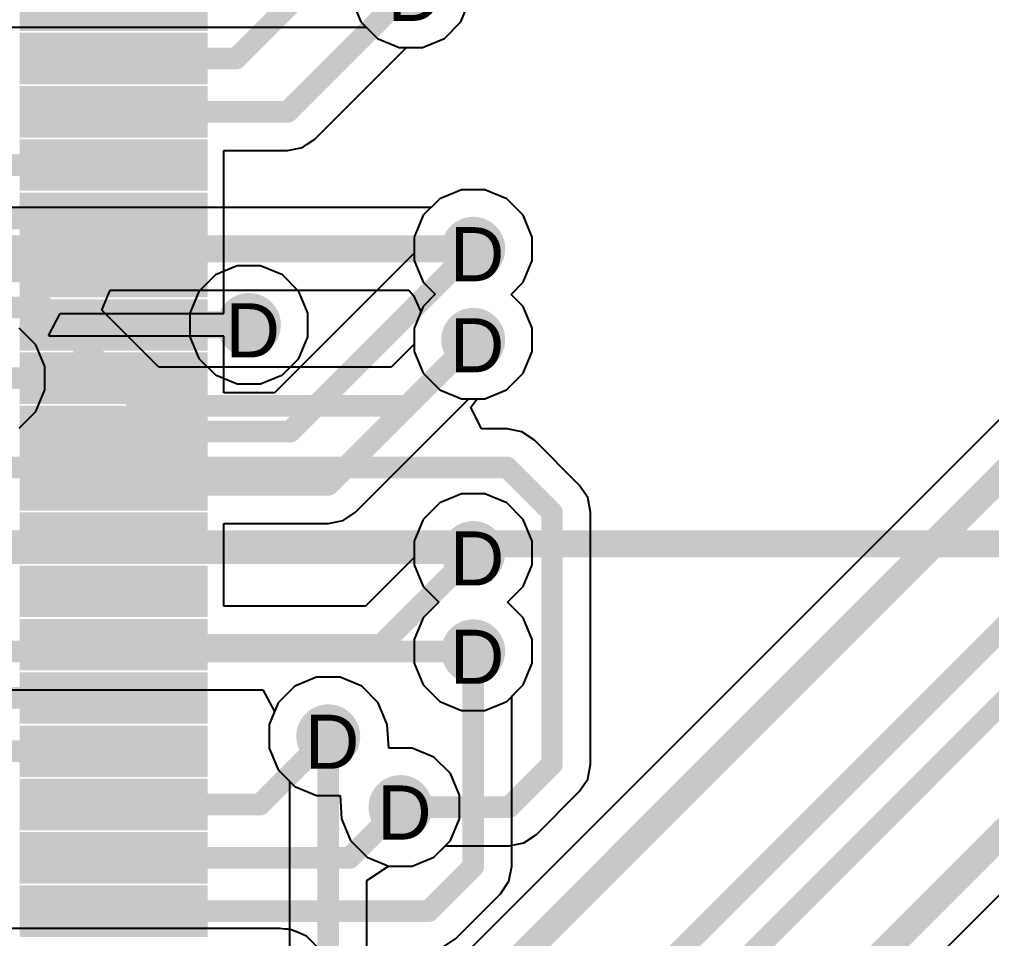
# Model space of a CAD drawing. Header units: inches. Extents: x -11 to 5428, y 0 to 5423.
# Drawn here: x 136.73 to 145.86, y 51.3 to 59.92 of the extents above; entities that cross this region are included whole.
import ezdxf

# ---------------------------------------------------------------- set-up
doc = ezdxf.new("R2010")
doc.units = ezdxf.units.IN
for name, color, linetype in [('Bottom Layer', 5, 'Continuous'), ('Dimension', 6, 'Continuous'), ('Drill Drawing', 1, 'Continuous'), ('GND', 16, 'Continuous'), ('PWR', 76, 'Continuous'), ('Top Layer', 1, 'Continuous'), ('Top Paste', 8, 'Continuous'), ('Top Solder', 216, 'Continuous'), ('Via Holes', 16, 'Continuous')]:
    doc.layers.add(name, color=color, linetype=linetype)
doc.styles.add('Arial', font='', dxfattribs={"height": 0.2})
doc.styles.get('Arial').set_extended_font_data('Arial')

# ---------------------------------------------------------------- blocks, each defined once
blk = doc.blocks.new('LQFP_144_20_20__614')
at = {"layer": 'Top Layer'}
for points in [[(-11.46, 4.39), (-9.9, 4.39), (-9.9, 4.11), (-11.46, 4.11)], [(-11.46, 3.89), (-9.9, 3.89), (-9.9, 3.61), (-11.46, 3.61)], [(-11.46, 3.39), (-9.9, 3.39), (-9.9, 3.11), (-11.46, 3.11)], [(-11.46, 2.89), (-9.9, 2.89), (-9.9, 2.61), (-11.46, 2.61)], [(-11.46, 2.39), (-9.9, 2.39), (-9.9, 2.11), (-11.46, 2.11)], [(-11.46, 1.89), (-9.9, 1.89), (-9.9, 1.61), (-11.46, 1.61)], [(-11.46, 1.39), (-9.9, 1.39), (-9.9, 1.11), (-11.46, 1.11)], [(-11.46, 0.89), (-9.9, 0.89), (-9.9, 0.61), (-11.46, 0.61)], [(-11.46, 0.39), (-9.9, 0.39), (-9.9, 0.11), (-11.46, 0.11)], [(-11.46, -0.11), (-9.9, -0.11), (-9.9, -0.39), (-11.46, -0.39)], [(-11.46, -0.61), (-9.9, -0.61), (-9.9, -0.89), (-11.46, -0.89)], [(-11.46, -1.11), (-9.9, -1.11), (-9.9, -1.39), (-11.46, -1.39)], [(-11.46, -1.61), (-9.9, -1.61), (-9.9, -1.89), (-11.46, -1.89)], [(-11.46, -2.11), (-9.9, -2.11), (-9.9, -2.39), (-11.46, -2.39)], [(-11.46, -2.61), (-9.9, -2.61), (-9.9, -2.89), (-11.46, -2.89)], [(-11.46, -3.11), (-9.9, -3.11), (-9.9, -3.39), (-11.46, -3.39)], [(-11.46, -3.61), (-9.9, -3.61), (-9.9, -3.89), (-11.46, -3.89)], [(-11.46, -4.11), (-9.9, -4.11), (-9.9, -4.39), (-11.46, -4.39)]]:
    blk.add_hatch(color=1, dxfattribs=at).paths.add_polyline_path(points)
at = {"layer": 'Top Paste'}
for points in [[(-11.46, 4.39), (-9.9, 4.39), (-9.9, 4.11), (-11.46, 4.11)], [(-11.46, 3.89), (-9.9, 3.89), (-9.9, 3.61), (-11.46, 3.61)], [(-11.46, 3.39), (-9.9, 3.39), (-9.9, 3.11), (-11.46, 3.11)], [(-11.46, 2.89), (-9.9, 2.89), (-9.9, 2.61), (-11.46, 2.61)], [(-11.46, 2.39), (-9.9, 2.39), (-9.9, 2.11), (-11.46, 2.11)], [(-11.46, 1.89), (-9.9, 1.89), (-9.9, 1.61), (-11.46, 1.61)], [(-11.46, 1.39), (-9.9, 1.39), (-9.9, 1.11), (-11.46, 1.11)], [(-11.46, 0.89), (-9.9, 0.89), (-9.9, 0.61), (-11.46, 0.61)], [(-11.46, 0.39), (-9.9, 0.39), (-9.9, 0.11), (-11.46, 0.11)], [(-11.46, -0.11), (-9.9, -0.11), (-9.9, -0.39), (-11.46, -0.39)], [(-11.46, -0.61), (-9.9, -0.61), (-9.9, -0.89), (-11.46, -0.89)], [(-11.46, -1.11), (-9.9, -1.11), (-9.9, -1.39), (-11.46, -1.39)], [(-11.46, -1.61), (-9.9, -1.61), (-9.9, -1.89), (-11.46, -1.89)], [(-11.46, -2.11), (-9.9, -2.11), (-9.9, -2.39), (-11.46, -2.39)], [(-11.46, -2.61), (-9.9, -2.61), (-9.9, -2.89), (-11.46, -2.89)], [(-11.46, -3.11), (-9.9, -3.11), (-9.9, -3.39), (-11.46, -3.39)], [(-11.46, -3.61), (-9.9, -3.61), (-9.9, -3.89), (-11.46, -3.89)], [(-11.46, -4.11), (-9.9, -4.11), (-9.9, -4.39), (-11.46, -4.39)]]:
    blk.add_hatch(color=8, dxfattribs=at).paths.add_polyline_path(points)
at = {"layer": 'Top Solder'}
for points in [[(-11.5616, 4.4916), (-9.7984, 4.4916), (-9.7984, 4.0084), (-11.5616, 4.0084)], [(-11.5616, 3.9916), (-9.7984, 3.9916), (-9.7984, 3.5084), (-11.5616, 3.5084)], [(-11.5616, 3.4916), (-9.7984, 3.4916), (-9.7984, 3.0084), (-11.5616, 3.0084)], [(-11.5616, 2.9916), (-9.7984, 2.9916), (-9.7984, 2.5084), (-11.5616, 2.5084)], [(-11.5616, 2.4916), (-9.7984, 2.4916), (-9.7984, 2.0084), (-11.5616, 2.0084)], [(-11.5616, 1.9916), (-9.7984, 1.9916), (-9.7984, 1.5084), (-11.5616, 1.5084)], [(-11.5616, 1.4916), (-9.7984, 1.4916), (-9.7984, 1.0084), (-11.5616, 1.0084)], [(-11.5616, 0.9916), (-9.7984, 0.9916), (-9.7984, 0.5084), (-11.5616, 0.5084)], [(-11.5616, 0.4916), (-9.7984, 0.4916), (-9.7984, 0.0084), (-11.5616, 0.0084)], [(-11.5616, -0.0084), (-9.7984, -0.0084), (-9.7984, -0.4916), (-11.5616, -0.4916)], [(-11.5616, -0.5084), (-9.7984, -0.5084), (-9.7984, -0.9916), (-11.5616, -0.9916)], [(-11.5616, -1.0084), (-9.7984, -1.0084), (-9.7984, -1.4916), (-11.5616, -1.4916)], [(-11.5616, -1.5084), (-9.7984, -1.5084), (-9.7984, -1.9916), (-11.5616, -1.9916)], [(-11.5616, -2.0084), (-9.7984, -2.0084), (-9.7984, -2.4916), (-11.5616, -2.4916)], [(-11.5616, -2.5084), (-9.7984, -2.5084), (-9.7984, -2.9916), (-11.5616, -2.9916)], [(-11.5616, -3.0084), (-9.7984, -3.0084), (-9.7984, -3.4916), (-11.5616, -3.4916)], [(-11.5616, -3.5084), (-9.7984, -3.5084), (-9.7984, -3.9916), (-11.5616, -3.9916)], [(-11.5616, -4.0084), (-9.7984, -4.0084), (-9.7984, -4.4916), (-11.5616, -4.4916)]]:
    blk.add_hatch(color=216, dxfattribs=at).paths.add_polyline_path(points)

msp = doc.modelspace()

# ---------------------------------------------------------------- hatches: boundary and pattern name
at = {"layer": 'Bottom Layer'}
h = msp.add_hatch(color=5, dxfattribs=at)
edge = h.paths.add_edge_path()
edge.add_arc((140.4078, 60.211), 0.3, 0, 360)
h = msp.add_hatch(color=5, dxfattribs=at)
edge = h.paths.add_edge_path()
edge.add_arc((140.9928, 57.7685), 0.3, 0, 360)
h = msp.add_hatch(color=5, dxfattribs=at)
edge = h.paths.add_edge_path()
edge.add_arc((138.8872, 57.0538), 0.3, 0, 360)
h = msp.add_hatch(color=5, dxfattribs=at)
edge = h.paths.add_edge_path()
edge.add_arc((140.9922, 56.9138), 0.3, 0, 360)
h = msp.add_hatch(color=5, dxfattribs=at)
edge = h.paths.add_edge_path()
edge.add_arc((140.9928, 54.9138), 0.3, 0, 360)
h = msp.add_hatch(color=5, dxfattribs=at)
edge = h.paths.add_edge_path()
edge.add_arc((140.9928, 53.9912), 0.3, 0, 360)
h = msp.add_hatch(color=5, dxfattribs=at)
edge = h.paths.add_edge_path()
edge.add_arc((139.6321, 53.1938), 0.3, 0, 360)
h = msp.add_hatch(color=5, dxfattribs=at)
edge = h.paths.add_edge_path()
edge.add_arc((140.3101, 52.53), 0.3, 0, 360)
at = {"layer": 'GND'}
h = msp.add_hatch(color=16, dxfattribs=at)
edge = h.paths.add_edge_path()
edge.add_arc((140.4078, 60.211), 0.3, 0, 360)
h = msp.add_hatch(color=16, dxfattribs=at)
edge = h.paths.add_edge_path()
edge.add_arc((140.9928, 57.7685), 0.3, 0, 360)
h = msp.add_hatch(color=16, dxfattribs=at)
edge = h.paths.add_edge_path()
edge.add_arc((138.8872, 57.0538), 0.3, 0, 360)
h = msp.add_hatch(color=16, dxfattribs=at)
edge = h.paths.add_edge_path()
edge.add_arc((140.9922, 56.9138), 0.3, 0, 360)
h = msp.add_hatch(color=16, dxfattribs=at)
edge = h.paths.add_edge_path()
edge.add_arc((140.9928, 54.9138), 0.3, 0, 360)
h = msp.add_hatch(color=16, dxfattribs=at)
edge = h.paths.add_edge_path()
edge.add_arc((140.9928, 53.9912), 0.3, 0, 360)
h = msp.add_hatch(color=16, dxfattribs=at)
edge = h.paths.add_edge_path()
edge.add_arc((139.6321, 53.1938), 0.3, 0, 360)
h = msp.add_hatch(color=16, dxfattribs=at)
edge = h.paths.add_edge_path()
edge.add_arc((140.3101, 52.53), 0.3, 0, 360)
at = {"layer": 'PWR'}
h = msp.add_hatch(color=76, dxfattribs=at)
edge = h.paths.add_edge_path()
edge.add_arc((140.4078, 60.211), 0.3, 0, 360)
h = msp.add_hatch(color=76, dxfattribs=at)
edge = h.paths.add_edge_path()
edge.add_arc((140.9928, 57.7685), 0.3, 0, 360)
h = msp.add_hatch(color=76, dxfattribs=at)
edge = h.paths.add_edge_path()
edge.add_arc((138.8872, 57.0538), 0.3, 0, 360)
h = msp.add_hatch(color=76, dxfattribs=at)
edge = h.paths.add_edge_path()
edge.add_arc((140.9922, 56.9138), 0.3, 0, 360)
h = msp.add_hatch(color=76, dxfattribs=at)
edge = h.paths.add_edge_path()
edge.add_arc((140.9928, 54.9138), 0.3, 0, 360)
h = msp.add_hatch(color=76, dxfattribs=at)
edge = h.paths.add_edge_path()
edge.add_arc((140.9928, 53.9912), 0.3, 0, 360)
h = msp.add_hatch(color=76, dxfattribs=at)
edge = h.paths.add_edge_path()
edge.add_arc((139.6321, 53.1938), 0.3, 0, 360)
h = msp.add_hatch(color=76, dxfattribs=at)
edge = h.paths.add_edge_path()
edge.add_arc((140.3101, 52.53), 0.3, 0, 360)
at = {"layer": 'Top Layer'}
h = msp.add_hatch(color=1, dxfattribs=at)
edge = h.paths.add_edge_path()
edge.add_arc((140.4078, 60.211), 0.3, 0, 360)
h = msp.add_hatch(color=1, dxfattribs=at)
edge = h.paths.add_edge_path()
edge.add_arc((140.9928, 57.7685), 0.3, 0, 360)
h = msp.add_hatch(color=1, dxfattribs=at)
edge = h.paths.add_edge_path()
edge.add_arc((138.8872, 57.0538), 0.3, 0, 360)
h = msp.add_hatch(color=1, dxfattribs=at)
edge = h.paths.add_edge_path()
edge.add_arc((140.9922, 56.9138), 0.3, 0, 360)
h = msp.add_hatch(color=1, dxfattribs=at)
edge = h.paths.add_edge_path()
edge.add_arc((140.9928, 54.9138), 0.3, 0, 360)
h = msp.add_hatch(color=1, dxfattribs=at)
edge = h.paths.add_edge_path()
edge.add_arc((140.9928, 53.9912), 0.3, 0, 360)
h = msp.add_hatch(color=1, dxfattribs=at)
edge = h.paths.add_edge_path()
edge.add_arc((139.6321, 53.1938), 0.3, 0, 360)
h = msp.add_hatch(color=1, dxfattribs=at)
edge = h.paths.add_edge_path()
edge.add_arc((140.3101, 52.53), 0.3, 0, 360)
at = {"layer": 'Via Holes'}
h = msp.add_hatch(color=7, dxfattribs=at)
edge = h.paths.add_edge_path()
edge.add_arc((140.9928, 57.7685), 0.15, 0, 360)
h = msp.add_hatch(color=7, dxfattribs=at)
edge = h.paths.add_edge_path()
edge.add_arc((138.8872, 57.0538), 0.15, 0, 360)
h = msp.add_hatch(color=7, dxfattribs=at)
edge = h.paths.add_edge_path()
edge.add_arc((140.9922, 56.9138), 0.15, 0, 360)
h = msp.add_hatch(color=7, dxfattribs=at)
edge = h.paths.add_edge_path()
edge.add_arc((140.9928, 54.9138), 0.15, 0, 360)
h = msp.add_hatch(color=7, dxfattribs=at)
edge = h.paths.add_edge_path()
edge.add_arc((140.9928, 53.9912), 0.15, 0, 360)
h = msp.add_hatch(color=7, dxfattribs=at)
edge = h.paths.add_edge_path()
edge.add_arc((139.6321, 53.1938), 0.15, 0, 360)
h = msp.add_hatch(color=7, dxfattribs=at)
edge = h.paths.add_edge_path()
edge.add_arc((140.3101, 52.53), 0.15, 0, 360)

# ---------------------------------------------------------------- linework, layer by layer
at = {"layer": 'Bottom Layer'}
for p, q in [((153.6256, 63.8618), (140.1824, 50.4187)), ((140.8775, 59.8972), (140.9618, 60.1008)), ((140.7216, 59.7413), (140.8775, 59.8972)), ((131.5843, 59.8484), (139.9869, 59.8484)), ((139.9869, 59.8484), (140.094, 59.7413)), ((140.094, 59.7413), (140.2976, 59.657)), ((140.518, 59.657), (140.7216, 59.7413)), ((140.2976, 59.657), (140.518, 59.657)), ((138.5165, 44.2914), (152.6332, 58.4081)), ((140.8826, 58.3225), (140.679, 58.2381)), ((141.103, 58.3225), (140.8826, 58.3225)), ((141.3066, 58.2381), (141.103, 58.3225)), ((140.679, 58.2381), (140.5978, 58.1569)), ((141.4625, 58.0823), (141.3066, 58.2381)), ((140.5978, 58.1569), (132.0146, 58.1569)), ((141.5468, 57.8786), (141.4625, 58.0823)), ((141.5468, 57.6583), (141.5468, 57.8786)), ((141.4625, 57.4546), (141.5468, 57.6583)), ((141.3486, 57.3408), (141.4625, 57.4546)), ((137.5064, 57.1923), (137.5842, 57.38)), ((137.5842, 57.38), (140.3875, 57.38)), ((140.3875, 57.38), (140.4323, 57.3294)), ((140.4323, 57.3294), (140.5015, 57.1768)), ((141.4618, 57.2276), (141.3486, 57.3408)), ((141.5462, 57.024), (141.4618, 57.2276)), ((138.0407, 56.658), (137.5064, 57.1923)), ((140.5015, 57.1768), (140.4382, 57.024)), ((140.4382, 57.024), (140.4382, 56.8725)), ((141.5462, 56.8036), (141.5462, 57.024)), ((140.4382, 56.8725), (140.2236, 56.658)), ((141.4618, 56.6), (141.5462, 56.8036)), ((140.2236, 56.658), (138.0407, 56.658)), ((141.306, 56.4441), (141.4618, 56.6)), ((141.1024, 56.3598), (141.306, 56.4441)), ((140.9695, 56.2816), (141.0291, 56.3598)), ((141.0291, 56.3598), (141.1024, 56.3598)), ((141.0701, 56.0784), (140.9695, 56.2816)), ((141.3117, 56.0784), (141.0701, 56.0784)), ((141.4504, 56.0508), (141.3117, 56.0784)), ((141.3117, 56.0784), (141.3117, 56.0784)), ((141.568, 55.9722), (141.4504, 56.0508)), ((141.9884, 55.5519), (141.568, 55.9722)), ((142.067, 55.4342), (141.9884, 55.5519)), ((141.9884, 55.5519), (141.9884, 55.5519)), ((142.0946, 55.2955), (142.067, 55.4342)), ((142.0946, 52.9317), (142.0946, 55.2955)), ((133.267, 53.6287), (139.018, 53.6287)), ((139.018, 53.6287), (139.1284, 53.4254)), ((139.1284, 53.4254), (139.0781, 53.304)), ((139.0781, 53.304), (139.0781, 53.0836)), ((139.0781, 53.0836), (139.1625, 52.88)), ((142.067, 52.793), (142.0946, 52.9317)), ((142.0946, 52.9317), (142.0946, 52.9317)), ((139.1625, 52.88), (139.2696, 52.7729)), ((139.2696, 52.7729), (139.2696, 50.1646)), ((141.9884, 52.6753), (142.067, 52.793)), ((141.5867, 52.2736), (141.9884, 52.6753)), ((141.9884, 52.6753), (141.9884, 52.6753)), ((141.3303, 52.1674), (141.469, 52.195)), ((141.469, 52.195), (141.5867, 52.2736)), ((140.6239, 52.0603), (140.731, 52.1674)), ((140.731, 52.1674), (141.3303, 52.1674)), ((141.3303, 52.1674), (141.3303, 52.1674)), ((140.4203, 51.976), (140.6239, 52.0603)), ((139.9947, 51.841), (140.1979, 51.9768)), ((140.1979, 51.9768), (140.1999, 51.976)), ((140.1999, 51.976), (140.4203, 51.976)), ((139.9947, 50.4964), (139.9947, 51.841))]:
    msp.add_line(p, q, dxfattribs=at)
for points in [[(139.6321, 49.319, 0.254, 0.254, 0), (153.9003, 63.5872, 0.254, 0.254, 0)], [(137.5744, 45.8216, 0.2032, 0.2032, 0), (154.5396, 62.7869, 0.2032, 0.2032, 0)], [(137.7771, 45.3279, 0.2032, 0.2032, 0), (154.7779, 62.3287, 0.2032, 0.2032, 0)], [(138.2418, 44.5661, 0.254, 0.254, 0), (152.4723, 58.7965, 0.254, 0.254, 0)], [(132.0146, 57.7685, 0.254, 0.254, 0), (140.9928, 57.7685, 0.254, 0.254, 0)], [(132.343, 57.2173, 0.2032, 0.2032, 0), (136.9686, 57.2173, 0.2032, 0.2032, 0)], [(136.9686, 57.2173, 0.2032, 0.2032, 0), (137.8905, 56.2954, 0.2032, 0.2032, 0)], [(140.3738, 56.2954, 0.2032, 0.2032, 0), (140.9922, 56.9138, 0.2032, 0.2032, 0)], [(137.8905, 56.2954, 0.2032, 0.2032, 0), (140.3738, 56.2954, 0.2032, 0.2032, 0)], [(131.7962, 55.7158, 0.2032, 0.2032, 0), (141.3117, 55.7158, 0.2032, 0.2032, 0)], [(141.3117, 55.7158, 0.2032, 0.2032, 0), (141.732, 55.2955, 0.2032, 0.2032, 0)], [(141.732, 52.9317, 0.2032, 0.2032, 0), (141.732, 55.2955, 0.2032, 0.2032, 0)], [(132.8994, 54.9138, 0.2032, 0.2032, 0), (140.9928, 54.9138, 0.2032, 0.2032, 0)], [(133.1168, 53.9912, 0.2032, 0.2032, 0), (140.9928, 53.9912, 0.2032, 0.2032, 0)], [(139.6321, 49.319, 0.2032, 0.2032, 0), (139.6321, 53.1938, 0.2032, 0.2032, 0)], [(141.3303, 52.53, 0.2032, 0.2032, 0), (141.732, 52.9317, 0.2032, 0.2032, 0)], [(140.3101, 52.53, 0.2032, 0.2032, 0), (141.3303, 52.53, 0.2032, 0.2032, 0)]]:
    msp.add_lwpolyline(points, format="xyseb", dxfattribs=at)
for points in [[(140.9293, 57.7685, 0.127, 0.127, 1), (141.0563, 57.7685, 0.127, 0.127, 1)], [(136.9178, 57.2173, 0.1016, 0.1016, 1), (137.0194, 57.2173, 0.1016, 0.1016, 1)], [(136.9178, 57.2173, 0.1016, 0.1016, 1), (137.0194, 57.2173, 0.1016, 0.1016, 1)], [(140.9414, 56.9138, 0.1016, 0.1016, 1), (141.043, 56.9138, 0.1016, 0.1016, 1)], [(137.8397, 56.2954, 0.1016, 0.1016, 1), (137.9413, 56.2954, 0.1016, 0.1016, 1)], [(137.8397, 56.2954, 0.1016, 0.1016, 1), (137.9413, 56.2954, 0.1016, 0.1016, 1)], [(140.323, 56.2954, 0.1016, 0.1016, 1), (140.4246, 56.2954, 0.1016, 0.1016, 1)], [(140.323, 56.2954, 0.1016, 0.1016, 1), (140.4246, 56.2954, 0.1016, 0.1016, 1)], [(141.2609, 55.7158, 0.1016, 0.1016, 1), (141.3625, 55.7158, 0.1016, 0.1016, 1)], [(141.2609, 55.7158, 0.1016, 0.1016, 1), (141.3625, 55.7158, 0.1016, 0.1016, 1)], [(141.6812, 55.2955, 0.1016, 0.1016, 1), (141.7828, 55.2955, 0.1016, 0.1016, 1)], [(141.6812, 55.2955, 0.1016, 0.1016, 1), (141.7828, 55.2955, 0.1016, 0.1016, 1)], [(140.942, 54.9138, 0.1016, 0.1016, 1), (141.0436, 54.9138, 0.1016, 0.1016, 1)], [(140.942, 53.9912, 0.1016, 0.1016, 1), (141.0436, 53.9912, 0.1016, 0.1016, 1)], [(139.5813, 53.1938, 0.1016, 0.1016, 1), (139.6829, 53.1938, 0.1016, 0.1016, 1)], [(141.6812, 52.9317, 0.1016, 0.1016, 1), (141.7828, 52.9317, 0.1016, 0.1016, 1)], [(141.6812, 52.9317, 0.1016, 0.1016, 1), (141.7828, 52.9317, 0.1016, 0.1016, 1)], [(140.2593, 52.53, 0.1016, 0.1016, 1), (140.3609, 52.53, 0.1016, 0.1016, 1)], [(141.2795, 52.53, 0.1016, 0.1016, 1), (141.3811, 52.53, 0.1016, 0.1016, 1)], [(141.2795, 52.53, 0.1016, 0.1016, 1), (141.3811, 52.53, 0.1016, 0.1016, 1)]]:
    msp.add_lwpolyline(points, format="xyseb", close=True, dxfattribs=at)
at = {"layer": 'Dimension'}
msp.add_lwpolyline([(0, 55, 0.254, 0.254, 0), (344, 55, 0.254, 0.254, 0)], format="xyseb", dxfattribs=at)
at = {"layer": 'GND'}
for p, q in [((139.8538, 60.1008), (139.9382, 59.8972)), ((140.8775, 59.8972), (140.9618, 60.1008)), ((139.9382, 59.8972), (140.094, 59.7413)), ((140.7216, 59.7413), (140.8775, 59.8972)), ((140.094, 59.7413), (140.2976, 59.657)), ((140.518, 59.657), (140.7216, 59.7413)), ((140.2976, 59.657), (140.518, 59.657)), ((140.8826, 58.3225), (140.679, 58.2381)), ((141.103, 58.3225), (140.8826, 58.3225)), ((141.3066, 58.2381), (141.103, 58.3225)), ((140.679, 58.2381), (140.5232, 58.0823)), ((141.4625, 58.0823), (141.3066, 58.2381)), ((140.5232, 58.0823), (140.4388, 57.8786)), ((141.5468, 57.8786), (141.4625, 58.0823)), ((140.4388, 57.8786), (140.4388, 57.6583)), ((141.5468, 57.6583), (141.5468, 57.8786)), ((140.4388, 57.6583), (140.5232, 57.4546)), ((141.4625, 57.4546), (141.5468, 57.6583)), ((140.5232, 57.4546), (140.6363, 57.3415)), ((141.3486, 57.3408), (141.4625, 57.4546)), ((140.6363, 57.3415), (140.5225, 57.2276)), ((141.4618, 57.2276), (141.3486, 57.3408)), ((140.5225, 57.2276), (140.4382, 57.024)), ((141.5462, 57.024), (141.4618, 57.2276)), ((136.8864, 56.8676), (136.7305, 57.0235)), ((140.4382, 57.024), (140.4382, 56.8036)), ((141.5462, 56.8036), (141.5462, 57.024)), ((136.9707, 56.664), (136.8864, 56.8676)), ((140.4382, 56.8036), (140.5225, 56.6)), ((141.4618, 56.6), (141.5462, 56.8036)), ((136.9707, 56.4436), (136.9707, 56.664)), ((140.5225, 56.6), (140.6783, 56.4441)), ((141.306, 56.4441), (141.4618, 56.6)), ((136.8864, 56.24), (136.9707, 56.4436)), ((140.6783, 56.4441), (140.882, 56.3598)), ((141.1024, 56.3598), (141.306, 56.4441)), ((140.882, 56.3598), (141.1024, 56.3598)), ((136.7305, 56.0842), (136.8864, 56.24)), ((140.8826, 55.4678), (140.679, 55.3835)), ((141.103, 55.4678), (140.8826, 55.4678)), ((141.3066, 55.3835), (141.103, 55.4678)), ((140.679, 55.3835), (140.5232, 55.2276)), ((141.4625, 55.2276), (141.3066, 55.3835)), ((140.5232, 55.2276), (140.4388, 55.024)), ((141.5468, 55.024), (141.4625, 55.2276)), ((140.4388, 55.024), (140.4388, 54.8036)), ((141.5468, 54.8036), (141.5468, 55.024)), ((140.4388, 54.8036), (140.5232, 54.6)), ((141.4625, 54.6), (141.5468, 54.8036)), ((140.5232, 54.6), (140.6706, 54.4525)), ((141.315, 54.4525), (141.4625, 54.6)), ((140.6706, 54.4525), (140.5232, 54.305)), ((141.4625, 54.305), (141.315, 54.4525)), ((140.5232, 54.305), (140.4388, 54.1014)), ((141.5468, 54.1014), (141.4625, 54.305)), ((140.4388, 54.1014), (140.4388, 53.881)), ((141.5468, 53.881), (141.5468, 54.1014)), ((140.4388, 53.881), (140.5232, 53.6774)), ((141.4625, 53.6774), (141.5468, 53.881)), ((139.5219, 53.7478), (139.3183, 53.6635)), ((139.7423, 53.7478), (139.5219, 53.7478)), ((139.946, 53.6635), (139.7423, 53.7478)), ((139.3183, 53.6635), (139.1625, 53.5076)), ((140.1018, 53.5076), (139.946, 53.6635)), ((140.5232, 53.6774), (140.679, 53.5216)), ((141.3066, 53.5216), (141.4625, 53.6774)), ((139.1625, 53.5076), (139.0781, 53.304)), ((140.1861, 53.304), (140.1018, 53.5076)), ((140.679, 53.5216), (140.8826, 53.4372)), ((141.103, 53.4372), (141.3066, 53.5216)), ((140.8826, 53.4372), (141.103, 53.4372)), ((139.0781, 53.304), (139.0781, 53.0836)), ((140.1999, 53.084), (140.1861, 53.304)), ((139.0781, 53.0836), (139.1625, 52.88)), ((140.4203, 53.084), (140.1999, 53.084)), ((140.6239, 52.9996), (140.4203, 53.084)), ((140.7797, 52.8438), (140.6239, 52.9996)), ((139.1625, 52.88), (139.3183, 52.7241)), ((140.8641, 52.6402), (140.7797, 52.8438)), ((139.3183, 52.7241), (139.5219, 52.6398)), ((139.5219, 52.6398), (139.7423, 52.6398)), ((139.7423, 52.6398), (139.7561, 52.4198)), ((140.8641, 52.4198), (140.8641, 52.6402)), ((139.7561, 52.4198), (139.8404, 52.2162)), ((140.7797, 52.2162), (140.8641, 52.4198)), ((139.8404, 52.2162), (139.9963, 52.0603)), ((140.6239, 52.0603), (140.7797, 52.2162)), ((139.9963, 52.0603), (140.1999, 51.976)), ((140.4203, 51.976), (140.6239, 52.0603)), ((140.1999, 51.976), (140.4203, 51.976)), ((139.1791, 51.3917), (132.0167, 51.3917)), ((139.2167, 51.3842), (139.1791, 51.3917)), ((139.2549, 51.3842), (139.2167, 51.3842)), ((139.2868, 51.3779), (139.2549, 51.3842)), ((139.3222, 51.3632), (139.2868, 51.3779)), ((139.3278, 51.3621), (139.3222, 51.3632)), ((139.3326, 51.3589), (139.3278, 51.3621)), ((139.4269, 51.3199), (139.3326, 51.3589)), ((139.5341, 51.2127), (139.4269, 51.3199)), ((139.4269, 51.3199), (139.4269, 51.3199))]:
    msp.add_line(p, q, dxfattribs=at)
at = {"layer": 'PWR'}
for p, q in [((139.8538, 60.1008), (139.9382, 59.8972)), ((140.8775, 59.8972), (140.9618, 60.1008)), ((139.9382, 59.8972), (140.094, 59.7413)), ((140.7216, 59.7413), (140.8775, 59.8972)), ((140.094, 59.7413), (140.2976, 59.657)), ((140.518, 59.657), (140.7216, 59.7413)), ((140.2976, 59.657), (140.518, 59.657)), ((140.8826, 58.3225), (140.679, 58.2381)), ((141.103, 58.3225), (140.8826, 58.3225)), ((141.3066, 58.2381), (141.103, 58.3225)), ((140.679, 58.2381), (140.5232, 58.0823)), ((141.4625, 58.0823), (141.3066, 58.2381)), ((140.5232, 58.0823), (140.4388, 57.8786)), ((141.5468, 57.8786), (141.4625, 58.0823)), ((140.4388, 57.8786), (140.4388, 57.6583)), ((141.5468, 57.6583), (141.5468, 57.8786)), ((138.777, 57.6078), (138.5734, 57.5235)), ((138.9974, 57.6078), (138.777, 57.6078)), ((139.201, 57.5235), (138.9974, 57.6078)), ((140.4388, 57.6583), (140.5232, 57.4546)), ((141.4625, 57.4546), (141.5468, 57.6583)), ((138.5734, 57.5235), (138.4176, 57.3676)), ((139.3569, 57.3676), (139.201, 57.5235)), ((140.5232, 57.4546), (140.6363, 57.3415)), ((141.3486, 57.3408), (141.4625, 57.4546)), ((138.4176, 57.3676), (138.3332, 57.164)), ((139.4412, 57.164), (139.3569, 57.3676)), ((140.6363, 57.3415), (140.5225, 57.2276)), ((141.4618, 57.2276), (141.3486, 57.3408)), ((140.5225, 57.2276), (140.4382, 57.024)), ((141.5462, 57.024), (141.4618, 57.2276)), ((138.3332, 57.164), (138.3332, 56.9436)), ((139.4412, 56.9436), (139.4412, 57.164)), ((138.3332, 56.9436), (138.4176, 56.74)), ((139.3569, 56.74), (139.4412, 56.9436)), ((140.4382, 57.024), (140.4382, 56.8036)), ((141.5462, 56.8036), (141.5462, 57.024)), ((140.4382, 56.8036), (140.5225, 56.6)), ((141.4618, 56.6), (141.5462, 56.8036)), ((138.4176, 56.74), (138.5734, 56.5841)), ((139.201, 56.5841), (139.3569, 56.74)), ((138.5734, 56.5841), (138.777, 56.4998)), ((138.9974, 56.4998), (139.201, 56.5841)), ((140.5225, 56.6), (140.6783, 56.4441)), ((141.306, 56.4441), (141.4618, 56.6)), ((138.777, 56.4998), (138.9974, 56.4998)), ((140.6783, 56.4441), (140.882, 56.3598)), ((141.1024, 56.3598), (141.306, 56.4441)), ((140.882, 56.3598), (141.1024, 56.3598)), ((140.8826, 55.4678), (140.679, 55.3835)), ((141.103, 55.4678), (140.8826, 55.4678)), ((141.3066, 55.3835), (141.103, 55.4678)), ((140.679, 55.3835), (140.5232, 55.2276)), ((141.4625, 55.2276), (141.3066, 55.3835)), ((140.5232, 55.2276), (140.4388, 55.024)), ((141.5468, 55.024), (141.4625, 55.2276)), ((140.4388, 55.024), (140.4388, 54.8036)), ((141.5468, 54.8036), (141.5468, 55.024)), ((140.4388, 54.8036), (140.5232, 54.6)), ((141.4625, 54.6), (141.5468, 54.8036)), ((140.5232, 54.6), (140.6706, 54.4525)), ((141.315, 54.4525), (141.4625, 54.6)), ((140.6706, 54.4525), (140.5232, 54.305)), ((141.4625, 54.305), (141.315, 54.4525)), ((140.5232, 54.305), (140.4388, 54.1014)), ((141.5468, 54.1014), (141.4625, 54.305)), ((140.4388, 54.1014), (140.4388, 53.881)), ((141.5468, 53.881), (141.5468, 54.1014)), ((140.4388, 53.881), (140.5232, 53.6774)), ((141.4625, 53.6774), (141.5468, 53.881)), ((139.5219, 53.7478), (139.3183, 53.6635)), ((139.7423, 53.7478), (139.5219, 53.7478)), ((139.946, 53.6635), (139.7423, 53.7478)), ((139.3183, 53.6635), (139.1625, 53.5076)), ((140.1018, 53.5076), (139.946, 53.6635)), ((140.5232, 53.6774), (140.679, 53.5216)), ((141.3066, 53.5216), (141.4625, 53.6774)), ((139.1625, 53.5076), (139.0781, 53.304)), ((140.1861, 53.304), (140.1018, 53.5076)), ((140.679, 53.5216), (140.8826, 53.4372)), ((141.103, 53.4372), (141.3066, 53.5216)), ((140.8826, 53.4372), (141.103, 53.4372)), ((139.0781, 53.304), (139.0781, 53.0836)), ((140.1999, 53.084), (140.1861, 53.304)), ((139.0781, 53.0836), (139.1625, 52.88)), ((140.4203, 53.084), (140.1999, 53.084)), ((140.6239, 52.9996), (140.4203, 53.084)), ((140.7797, 52.8438), (140.6239, 52.9996)), ((139.1625, 52.88), (139.3183, 52.7241)), ((140.8641, 52.6402), (140.7797, 52.8438)), ((139.3183, 52.7241), (139.5219, 52.6398)), ((139.5219, 52.6398), (139.7423, 52.6398)), ((139.7423, 52.6398), (139.7561, 52.4198)), ((140.8641, 52.4198), (140.8641, 52.6402)), ((139.7561, 52.4198), (139.8404, 52.2162)), ((140.7797, 52.2162), (140.8641, 52.4198)), ((139.8404, 52.2162), (139.9963, 52.0603)), ((140.6239, 52.0603), (140.7797, 52.2162)), ((139.9963, 52.0603), (140.1999, 51.976)), ((140.4203, 51.976), (140.6239, 52.0603)), ((140.1999, 51.976), (140.4203, 51.976))]:
    msp.add_line(p, q, dxfattribs=at)
at = {"layer": 'Top Layer'}
for p, q in [((140.8775, 59.8972), (140.9618, 60.1008)), ((140.7216, 59.7413), (140.8775, 59.8972)), ((140.518, 59.657), (140.7216, 59.7413)), ((139.5071, 58.7974), (140.3666, 59.657)), ((140.3666, 59.657), (140.518, 59.657)), ((139.4337, 58.7484), (139.5071, 58.7974)), ((139.5071, 58.7974), (139.5071, 58.7974)), ((138.6518, 57.6598), (138.6518, 58.6912)), ((138.6518, 58.6912), (139.2507, 58.6912)), ((139.2507, 58.6912), (139.3894, 58.7188)), ((139.2507, 58.6912), (139.2507, 58.6912)), ((139.3894, 58.7188), (139.4337, 58.7484)), ((140.8826, 58.3225), (140.679, 58.2381)), ((141.103, 58.3225), (140.8826, 58.3225)), ((141.3066, 58.2381), (141.103, 58.3225)), ((140.679, 58.2381), (140.5232, 58.0823)), ((141.4625, 58.0823), (141.3066, 58.2381)), ((140.5232, 58.0823), (140.4388, 57.8786)), ((141.5468, 57.8786), (141.4625, 58.0823)), ((140.4388, 57.8786), (140.4388, 57.7285)), ((141.5468, 57.6583), (141.5468, 57.8786)), ((140.4388, 57.7285), (139.1267, 56.4164)), ((138.6518, 57.1598), (138.6518, 57.6598)), ((141.4625, 57.4546), (141.5468, 57.6583)), ((141.3486, 57.3408), (141.4625, 57.4546)), ((141.4618, 57.2276), (141.3486, 57.3408)), ((141.5462, 57.024), (141.4618, 57.2276)), ((137.0078, 56.9566), (137.1164, 57.1598)), ((137.1164, 57.1598), (138.6518, 57.1598)), ((137.0137, 56.9478), (137.0078, 56.9566)), ((138.6518, 56.9478), (137.0137, 56.9478)), ((138.6518, 56.4164), (138.6518, 56.9478)), ((141.5462, 56.8036), (141.5462, 57.024)), ((141.4618, 56.6), (141.5462, 56.8036)), ((141.306, 56.4441), (141.4618, 56.6)), ((139.1267, 56.4164), (138.6518, 56.4164)), ((141.1024, 56.3598), (141.306, 56.4441)), ((139.8885, 55.2975), (140.9509, 56.3598)), ((140.9509, 56.3598), (141.1024, 56.3598)), ((140.8826, 55.4678), (140.679, 55.3835)), ((141.103, 55.4678), (140.8826, 55.4678)), ((141.3066, 55.3835), (141.103, 55.4678)), ((139.7709, 55.2189), (139.8885, 55.2975)), ((139.8885, 55.2975), (139.8885, 55.2975)), ((140.679, 55.3835), (140.5232, 55.2276)), ((141.4625, 55.2276), (141.3066, 55.3835)), ((139.6321, 55.1913), (139.7709, 55.2189)), ((140.5232, 55.2276), (140.4388, 55.024)), ((141.5468, 55.024), (141.4625, 55.2276)), ((138.6518, 54.4164), (138.6518, 55.1913)), ((138.6518, 55.1913), (139.6321, 55.1913)), ((139.6321, 55.1913), (139.6321, 55.1913)), ((140.4388, 55.024), (140.4388, 54.8725)), ((141.5468, 54.8036), (141.5468, 55.024)), ((140.4388, 54.8725), (139.9826, 54.4164)), ((141.4625, 54.6), (141.5468, 54.8036)), ((141.315, 54.4525), (141.4625, 54.6)), ((139.9826, 54.4164), (138.6518, 54.4164)), ((141.4625, 54.305), (141.315, 54.4525)), ((141.5468, 54.1014), (141.4625, 54.305)), ((141.5468, 53.881), (141.5468, 54.1014)), ((141.4625, 53.6774), (141.5468, 53.881)), ((141.3554, 53.5703), (141.4625, 53.6774)), ((141.3554, 51.9721), (141.3554, 53.5703)), ((141.3278, 51.8333), (141.3554, 51.9721)), ((141.3554, 51.9721), (141.3554, 51.9721)), ((141.2492, 51.7157), (141.3278, 51.8333)), ((140.8309, 51.2975), (141.2492, 51.7157)), ((141.2492, 51.7157), (141.2492, 51.7157)), ((140.7133, 51.2189), (140.8309, 51.2975))]:
    msp.add_line(p, q, dxfattribs=at)
for points in [[(138.7678, 59.5538, 0.2032, 0.2032, 0), (140.4078, 61.1938, 0.2032, 0.2032, 0)], [(139.2507, 59.0538, 0.2032, 0.2032, 0), (140.4078, 60.211, 0.2032, 0.2032, 0)], [(137.6178, 59.5538, 0.2032, 0.2032, 0), (138.7678, 59.5538, 0.2032, 0.2032, 0)], [(137.6178, 59.0538, 0.2032, 0.2032, 0), (139.2507, 59.0538, 0.2032, 0.2032, 0)], [(131.893, 58.5538, 0.2032, 0.2032, 0), (137.6178, 58.5538, 0.2032, 0.2032, 0)], [(131.4648, 58.0538, 0.2032, 0.2032, 0), (137.6178, 58.0538, 0.2032, 0.2032, 0)], [(139.2768, 56.0538, 0.2032, 0.2032, 0), (140.9915, 57.7685, 0.2032, 0.2032, 0)], [(140.9915, 57.7685, 0.2032, 0.2032, 0), (140.9928, 57.7685, 0.2032, 0.2032, 0)], [(129.8854, 57.5538, 0.2032, 0.2032, 0), (137.6178, 57.5538, 0.2032, 0.2032, 0)], [(137.6178, 57.0538, 0.254, 0.254, 0), (138.8872, 57.0538, 0.254, 0.254, 0)], [(139.6321, 55.5538, 0.2032, 0.2032, 0), (140.9922, 56.9138, 0.2032, 0.2032, 0)], [(136.4167, 56.5538, 0.2032, 0.2032, 0), (137.6178, 56.5538, 0.2032, 0.2032, 0)], [(137.6178, 56.0538, 0.2032, 0.2032, 0), (139.2768, 56.0538, 0.2032, 0.2032, 0)], [(137.6178, 55.5538, 0.2032, 0.2032, 0), (139.6321, 55.5538, 0.2032, 0.2032, 0)], [(140.1328, 54.0538, 0.2032, 0.2032, 0), (140.9928, 54.9138, 0.2032, 0.2032, 0)], [(137.6178, 54.0538, 0.2032, 0.2032, 0), (140.1328, 54.0538, 0.2032, 0.2032, 0)], [(140.9928, 51.9721, 0.2032, 0.2032, 0), (140.9928, 53.9912, 0.2032, 0.2032, 0)], [(135.3104, 53.5538, 0.2032, 0.2032, 0), (137.6178, 53.5538, 0.2032, 0.2032, 0)], [(138.9922, 52.5538, 0.2032, 0.2032, 0), (139.6321, 53.1938, 0.2032, 0.2032, 0)], [(134.3601, 53.0538, 0.2032, 0.2032, 0), (137.6178, 53.0538, 0.2032, 0.2032, 0)], [(137.6178, 52.5538, 0.2032, 0.2032, 0), (138.9922, 52.5538, 0.2032, 0.2032, 0)], [(139.8339, 52.0538, 0.2032, 0.2032, 0), (140.3101, 52.53, 0.2032, 0.2032, 0)], [(137.6178, 52.0538, 0.2032, 0.2032, 0), (139.8339, 52.0538, 0.2032, 0.2032, 0)], [(140.5746, 51.5538, 0.2032, 0.2032, 0), (140.9928, 51.9721, 0.2032, 0.2032, 0)], [(137.6178, 51.5538, 0.2032, 0.2032, 0), (140.5746, 51.5538, 0.2032, 0.2032, 0)]]:
    msp.add_lwpolyline(points, format="xyseb", dxfattribs=at)
for points in [[(137.567, 59.5538, 0.1016, 0.1016, 1), (137.6686, 59.5538, 0.1016, 0.1016, 1)], [(138.717, 59.5538, 0.1016, 0.1016, 1), (138.8186, 59.5538, 0.1016, 0.1016, 1)], [(138.717, 59.5538, 0.1016, 0.1016, 1), (138.8186, 59.5538, 0.1016, 0.1016, 1)], [(137.567, 59.0538, 0.1016, 0.1016, 1), (137.6686, 59.0538, 0.1016, 0.1016, 1)], [(139.1999, 59.0538, 0.1016, 0.1016, 1), (139.3015, 59.0538, 0.1016, 0.1016, 1)], [(139.1999, 59.0538, 0.1016, 0.1016, 1), (139.3015, 59.0538, 0.1016, 0.1016, 1)], [(137.567, 58.5538, 0.1016, 0.1016, 1), (137.6686, 58.5538, 0.1016, 0.1016, 1)], [(137.567, 58.0538, 0.1016, 0.1016, 1), (137.6686, 58.0538, 0.1016, 0.1016, 1)], [(140.9407, 57.7685, 0.1016, 0.1016, 1), (141.0423, 57.7685, 0.1016, 0.1016, 1)], [(140.9407, 57.7685, 0.1016, 0.1016, 1), (141.0423, 57.7685, 0.1016, 0.1016, 1)], [(140.942, 57.7685, 0.1016, 0.1016, 1), (141.0436, 57.7685, 0.1016, 0.1016, 1)], [(137.567, 57.5538, 0.1016, 0.1016, 1), (137.6686, 57.5538, 0.1016, 0.1016, 1)], [(137.5543, 57.0538, 0.127, 0.127, 1), (137.6813, 57.0538, 0.127, 0.127, 1)], [(138.8237, 57.0538, 0.127, 0.127, 1), (138.9507, 57.0538, 0.127, 0.127, 1)], [(140.9414, 56.9138, 0.1016, 0.1016, 1), (141.043, 56.9138, 0.1016, 0.1016, 1)], [(137.567, 56.5538, 0.1016, 0.1016, 1), (137.6686, 56.5538, 0.1016, 0.1016, 1)], [(137.567, 56.0538, 0.1016, 0.1016, 1), (137.6686, 56.0538, 0.1016, 0.1016, 1)], [(139.226, 56.0538, 0.1016, 0.1016, 1), (139.3276, 56.0538, 0.1016, 0.1016, 1)], [(139.226, 56.0538, 0.1016, 0.1016, 1), (139.3276, 56.0538, 0.1016, 0.1016, 1)], [(137.567, 55.5538, 0.1016, 0.1016, 1), (137.6686, 55.5538, 0.1016, 0.1016, 1)], [(139.5813, 55.5538, 0.1016, 0.1016, 1), (139.6829, 55.5538, 0.1016, 0.1016, 1)], [(139.5813, 55.5538, 0.1016, 0.1016, 1), (139.6829, 55.5538, 0.1016, 0.1016, 1)], [(140.942, 54.9138, 0.1016, 0.1016, 1), (141.0436, 54.9138, 0.1016, 0.1016, 1)], [(137.567, 54.0538, 0.1016, 0.1016, 1), (137.6686, 54.0538, 0.1016, 0.1016, 1)], [(140.082, 54.0538, 0.1016, 0.1016, 1), (140.1836, 54.0538, 0.1016, 0.1016, 1)], [(140.082, 54.0538, 0.1016, 0.1016, 1), (140.1836, 54.0538, 0.1016, 0.1016, 1)], [(140.942, 53.9912, 0.1016, 0.1016, 1), (141.0436, 53.9912, 0.1016, 0.1016, 1)], [(137.567, 53.5538, 0.1016, 0.1016, 1), (137.6686, 53.5538, 0.1016, 0.1016, 1)], [(139.5813, 53.1938, 0.1016, 0.1016, 1), (139.6829, 53.1938, 0.1016, 0.1016, 1)], [(137.567, 53.0538, 0.1016, 0.1016, 1), (137.6686, 53.0538, 0.1016, 0.1016, 1)], [(137.567, 52.5538, 0.1016, 0.1016, 1), (137.6686, 52.5538, 0.1016, 0.1016, 1)], [(138.9414, 52.5538, 0.1016, 0.1016, 1), (139.043, 52.5538, 0.1016, 0.1016, 1)], [(138.9414, 52.5538, 0.1016, 0.1016, 1), (139.043, 52.5538, 0.1016, 0.1016, 1)], [(140.2593, 52.53, 0.1016, 0.1016, 1), (140.3609, 52.53, 0.1016, 0.1016, 1)], [(137.567, 52.0538, 0.1016, 0.1016, 1), (137.6686, 52.0538, 0.1016, 0.1016, 1)], [(139.7831, 52.0538, 0.1016, 0.1016, 1), (139.8847, 52.0538, 0.1016, 0.1016, 1)], [(139.7831, 52.0538, 0.1016, 0.1016, 1), (139.8847, 52.0538, 0.1016, 0.1016, 1)], [(140.942, 51.9721, 0.1016, 0.1016, 1), (141.0436, 51.9721, 0.1016, 0.1016, 1)], [(140.942, 51.9721, 0.1016, 0.1016, 1), (141.0436, 51.9721, 0.1016, 0.1016, 1)], [(137.567, 51.5538, 0.1016, 0.1016, 1), (137.6686, 51.5538, 0.1016, 0.1016, 1)], [(140.5238, 51.5538, 0.1016, 0.1016, 1), (140.6254, 51.5538, 0.1016, 0.1016, 1)], [(140.5238, 51.5538, 0.1016, 0.1016, 1), (140.6254, 51.5538, 0.1016, 0.1016, 1)]]:
    msp.add_lwpolyline(points, format="xyseb", close=True, dxfattribs=at)

# ---------------------------------------------------------------- block references
msp.add_blockref('LQFP_144_20_20__614', (148.2978, 55.8038))

# ---------------------------------------------------------------- texts
at = {"layer": 'Drill Drawing', "style": 'Arial'}
for p in [(140.1877, 59.9063), (140.7727, 57.4637), (138.6671, 56.7491), (140.7721, 56.6091), (140.7727, 54.6091), (140.7727, 53.6865), (139.4121, 52.8891), (140.09, 52.2253)]:
    msp.add_text('D', height=0.508, dxfattribs=at).set_placement(p)

doc.saveas('drawing.dxf')
